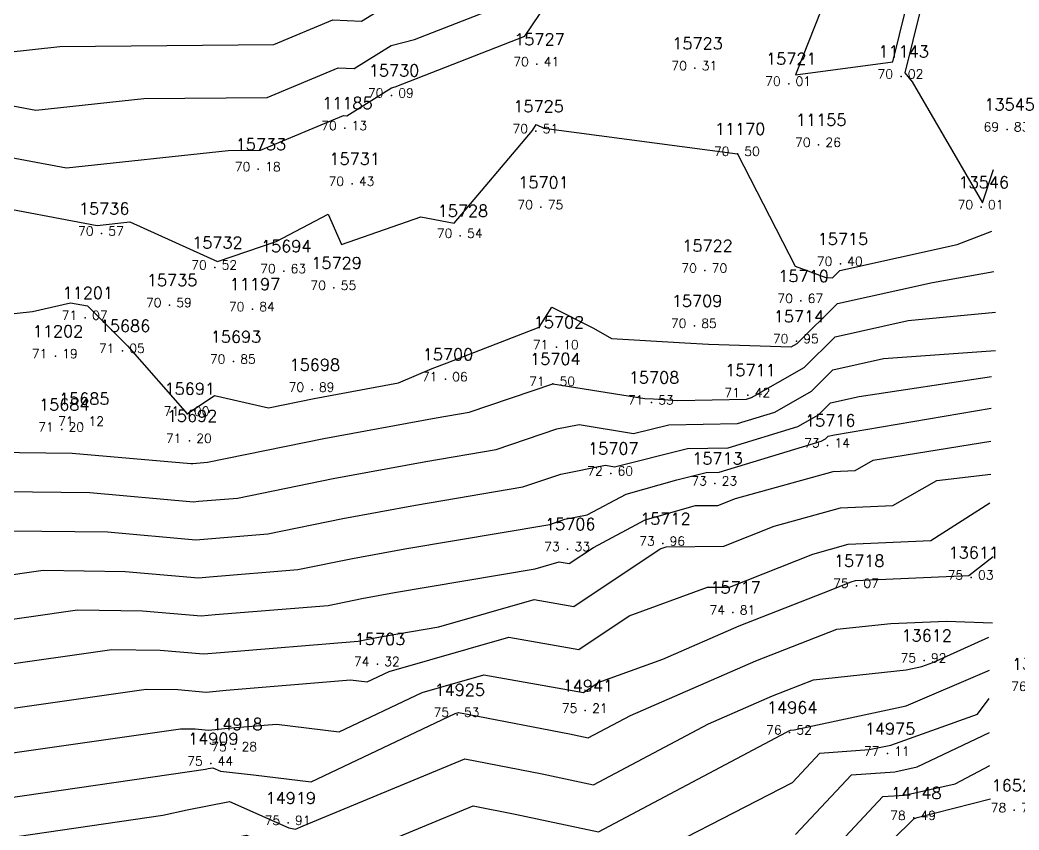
# Model space of a CAD drawing. Header units: millimetres. Extents: x 1412565 to 1412813, y 4931476 to 4931699.
# Drawn here: x 1412725.56 to 1412747.62, y 4931532.45 to 4931550.35 of the extents above; entities that cross this region are included whole.
import ezdxf
from ezdxf.enums import TextEntityAlignment as Align

# ---------------------------------------------------------------- set-up
doc = ezdxf.new("R2010")
doc.units = ezdxf.units.MM
for name, color, linetype in [('CIVIL', 50, 'Continuous'), ('CIVIL-DRAW', 80, 'Continuous'), ('CIVIL-NONAME', 130, 'Continuous'), ('CIVIL-TEXT', 240, 'Continuous'), ('CIVIL-Z', 50, 'Continuous'), ('Tcontours0', 7, 'Continuous'), ('Tcontours1', 7, 'Continuous'), ('Tcontours2', 7, 'Continuous')]:
    doc.layers.add(name, color=color, linetype=linetype)
doc.styles.add('CIVILCADMAIN', font='TXT.SHX')
doc.styles.get("Standard").update_dxf_attribs({"font": 'arial.ttf'})

# ---------------------------------------------------------------- blocks, each defined once
blk = doc.blocks.new('CIVIL-ZZ')
at = {"layer": 'CIVIL-DRAW'}
blk.add_point((0, 0), dxfattribs=at)
at = {"layer": 'CIVIL-NONAME'}
blk.add_attdef('NAME', text='', height=1.8, dxfattribs=at).set_placement((0, 2.1), align=Align.CENTER)
at = {"layer": 'CIVIL-TEXT', "flags": 8}
blk.add_attdef('TEXT', text='', height=2, dxfattribs=at).set_placement((0.2, -3.3), align=Align.CENTER)
at = {"layer": 'CIVIL-Z'}
blk.add_attdef('Z1', text='', height=1.6, dxfattribs=at).set_placement((-0.75, -0.225), align=Align.RIGHT)
blk.add_attdef('Z2', (0.75, -0.225), '', height=1.6, dxfattribs=at)

msp = doc.modelspace()

# ---------------------------------------------------------------- linework, layer by layer
at = {"layer": 'Tcontours0'}
for points, elevation in [([(1412708.981, 4931545.42), (1412709.939, 4931545.056), (1412711.109, 4931545.128), (1412713.191, 4931545.12), (1412715.142, 4931545.698), (1412717.601, 4931545.658), (1412720.52, 4931546.058), (1412721.84, 4931546.26), (1412724.172, 4931547.074), (1412724.649, 4931547.445), (1412726.587, 4931547.082), (1412730.151, 4931547.463), (1412730.872, 4931547.47), (1412732.699, 4931548.235), (1412732.773, 4931548.231), (1412733.759, 4931548.849), (1412733.838, 4931548.868), (1412736.708, 4931549.987), (1412737.678, 4931551.432)], 70), ([(1412743.393, 4931550.945), (1412742.677, 4931549.134), (1412744.826, 4931549.424), (1412745.276, 4931551.248)], 70), ([(1412745.619, 4931551.303), (1412745.095, 4931549.177), (1412745.256, 4931548.977), (1412746.812, 4931546.306), (1412747.051, 4931547.044)], 70), ([(1412714.4, 4931532.04), (1412720.345, 4931533.254), (1412720.8, 4931533.383), (1412720.962, 4931533.367), (1412721.835, 4931533.653), (1412729.103, 4931534.69), (1412729.429, 4931534.686), (1412729.721, 4931534.66), (1412730.231, 4931534.707), (1412731.219, 4931534.788), (1412732.607, 4931534.619), (1412734.439, 4931535.491), (1412735.798, 4931535.882), (1412737.996, 4931535.489), (1412738.327, 4931535.71), (1412739.751, 4931536.229), (1412741.439, 4931536.966), (1412743.295, 4931537.691), (1412743.911, 4931537.936), (1412744.007, 4931537.962), (1412746.51, 4931538.076), (1412747.043, 4931538.498)], 75)]:
    msp.add_lwpolyline(points, dxfattribs=dict(at, elevation=elevation))
at = {"layer": 'Tcontours1'}
for points, elevation in [([(1412709.042, 4931547.54), (1412709.498, 4931547.371), (1412711.325, 4931547.379), (1412712.92, 4931547.851), (1412717.498, 4931547.776), (1412719.535, 4931548.056), (1412722.739, 4931548.547), (1412723.263, 4931548.73), (1412724.577, 4931549.753), (1412725.231, 4931549.63), (1412726.435, 4931549.759), (1412731.164, 4931549.805), (1412732.462, 4931550.349), (1412733.1, 4931550.317), (1412733.745, 4931550.721)], 69), ([(1412724.607, 4931543.772), (1412725.834, 4931543.904), (1412726.677, 4931544.1), (1412727.05, 4931544.03), (1412727.271, 4931543.811), (1412727.933, 4931543.15), (1412729.25, 4931541.65), (1412729.854, 4931542.05), (1412731.048, 4931541.779), (1412732.056, 4931541.986), (1412733.912, 4931542.329), (1412734.661, 4931542.648), (1412734.988, 4931542.776), (1412737.021, 4931543.559), (1412737.303, 4931544.003), (1412738.22, 4931543.542), (1412738.62, 4931543.308), (1412740.24, 4931543.217), (1412740.761, 4931543.187), (1412742.586, 4931543.123), (1412742.716, 4931543.197), (1412743.609, 4931544.082), (1412745.708, 4931544.546), (1412747.061, 4931544.792)], 71), ([(1412724.558, 4931539.94), (1412727.101, 4931539.908), (1412729.389, 4931539.705), (1412729.496, 4931539.715), (1412730.364, 4931539.786), (1412732.476, 4931540.219), (1412734.517, 4931540.596), (1412736.068, 4931540.857), (1412737.41, 4931541.313), (1412737.902, 4931541.41), (1412739.105, 4931541.21), (1412739.887, 4931541.405), (1412741.396, 4931541.435), (1412742.223, 4931541.686), (1412743.031, 4931542.147), (1412743.506, 4931542.618), (1412744.625, 4931542.866), (1412747.094, 4931543.049)], 72), ([(1412722.888, 4931537.736), (1412726.073, 4931538.19), (1412727.877, 4931538.167), (1412729.5, 4931538.023), (1412729.741, 4931538.046), (1412731.694, 4931538.206), (1412732.896, 4931538.452), (1412734.057, 4931538.667), (1412737.257, 4931539.205), (1412737.59, 4931539.318), (1412738.079, 4931539.415), (1412738.938, 4931539.874), (1412740.06, 4931540.19), (1412740.711, 4931540.352), (1412740.993, 4931540.358), (1412743.247, 4931541.04), (1412743.346, 4931541.097), (1412743.404, 4931541.155), (1412743.542, 4931541.185), (1412746.997, 4931541.77)], 73), ([(1412722.362, 4931535.694), (1412727.588, 4931536.44), (1412728.653, 4931536.426), (1412729.61, 4931536.342), (1412729.986, 4931536.376), (1412733.024, 4931536.626), (1412733.316, 4931536.685), (1412733.597, 4931536.737), (1412734.808, 4931536.941), (1412736.907, 4931537.545), (1412737.789, 4931537.388), (1412739.695, 4931538.662), (1412739.823, 4931538.708), (1412741.095, 4931538.721), (1412742.21, 4931539.164), (1412743.675, 4931539.569), (1412744.832, 4931539.621), (1412745.799, 4931540.176), (1412746.995, 4931540.314)], 74), ([(1412709.026, 4931530.605), (1412709.331, 4931530.699), (1412710.497, 4931530.161), (1412713.35, 4931530.245), (1412714.531, 4931530.302), (1412719.149, 4931531.245), (1412721.26, 4931531.868), (1412722.008, 4931531.804), (1412728.711, 4931532.78), (1412729.248, 4931532.896), (1412730.186, 4931533.083), (1412731.494, 4931532.499), (1412731.644, 4931532.471), (1412731.808, 4931532.545), (1412735.382, 4931534.024), (1412737.09, 4931533.691), (1412738.217, 4931533.45), (1412740.76, 4931534.801), (1412742.17, 4931535.416), (1412743.081, 4931535.772), (1412745.124, 4931535.988), (1412745.466, 4931536.062), (1412745.713, 4931536.15), (1412746.952, 4931536.715)], 76), ([(1412738.723, 4931531.503), (1412742.613, 4931533.504), (1412743.218, 4931534.149), (1412744.307, 4931534.228), (1412744.785, 4931534.33), (1412746.696, 4931535.014), (1412746.958, 4931535.357)], 77), ([(1412742.744, 4931531.201), (1412744.608, 4931533.19), (1412745.084, 4931533.224), (1412746.202, 4931533.474), (1412746.972, 4931533.881)], 78)]:
    msp.add_lwpolyline(points, dxfattribs=dict(at, elevation=elevation))
at = {"layer": 'Tcontours2'}
for points, elevation in [([(1412709.017, 4931546.588), (1412709.887, 4931546.228), (1412710.653, 4931545.936), (1412710.864, 4931545.949), (1412711.239, 4931545.948), (1412714.031, 4931546.774), (1412717.549, 4931546.717), (1412720.028, 4931547.057), (1412722.289, 4931547.404), (1412723.718, 4931547.902), (1412724.613, 4931548.599), (1412725.909, 4931548.356), (1412728.293, 4931548.611), (1412731.018, 4931548.638), (1412732.581, 4931549.292), (1412732.937, 4931549.274), (1412733.752, 4931549.785), (1412734.27, 4931549.913), (1412736.389, 4931550.739)], 69.5), ([(1412724.685, 4931546.292), (1412727.265, 4931545.808), (1412727.981, 4931545.885), (1412729.916, 4931545.008), (1412731.218, 4931545.45), (1412732.361, 4931546.054), (1412732.657, 4931545.388), (1412734.411, 4931545.998), (1412735.145, 4931545.856), (1412736.874, 4931547.909), (1412736.952, 4931548.038), (1412737.126, 4931547.96), (1412741.4, 4931547.39), (1412742.673, 4931544.91), (1412743.348, 4931544.656), (1412743.494, 4931544.649), (1412743.66, 4931544.814), (1412746.249, 4931545.387), (1412747.017, 4931545.683)], 70.5), ([(1412723.801, 4931540.815), (1412726.713, 4931540.778), (1412729.333, 4931540.546), (1412729.374, 4931540.549), (1412729.699, 4931540.576), (1412732.266, 4931541.102), (1412734.748, 4931541.561), (1412735.473, 4931541.683), (1412737.32, 4931542.31), (1412739.353, 4931541.985), (1412739.542, 4931541.975), (1412740.081, 4931541.944), (1412741.598, 4931541.974), (1412741.712, 4931542.008), (1412742.873, 4931542.672), (1412743.558, 4931543.35), (1412745.166, 4931543.706), (1412747.094, 4931543.889)], 71.5), ([(1412725.316, 4931539.065), (1412727.489, 4931539.037), (1412729.444, 4931538.864), (1412729.619, 4931538.88), (1412731.029, 4931538.996), (1412732.686, 4931539.336), (1412734.287, 4931539.632), (1412736.663, 4931540.031), (1412737.5, 4931540.315), (1412738.484, 4931540.51), (1412738.684, 4931540.477), (1412740.299, 4931540.879), (1412741.194, 4931540.896), (1412742.735, 4931541.363), (1412743.188, 4931541.622), (1412743.455, 4931541.887), (1412744.083, 4931542.026), (1412747.006, 4931542.473)], 72.5), ([(1412722.625, 4931536.715), (1412726.831, 4931537.315), (1412728.265, 4931537.297), (1412729.555, 4931537.182), (1412729.864, 4931537.211), (1412732.359, 4931537.416), (1412733.106, 4931537.569), (1412733.827, 4931537.702), (1412736.929, 4931538.224), (1412737.461, 4931538.377), (1412737.685, 4931538.337), (1412738.217, 4931538.692), (1412739.361, 4931539.304), (1412740.475, 4931539.618), (1412740.968, 4931539.623), (1412741.359, 4931539.778), (1412743.509, 4931540.372), (1412743.994, 4931540.394), (1412744.398, 4931540.626), (1412746.995, 4931541.046)], 73.5), ([(1412708.942, 4931533.154), (1412709.949, 4931532.717), (1412711.019, 4931532.748), (1412714.334, 4931532.908), (1412719.279, 4931533.918), (1412720.139, 4931534.162), (1412720.445, 4931534.132), (1412722.098, 4931534.674), (1412728.346, 4931535.565), (1412729.041, 4931535.556), (1412729.666, 4931535.501), (1412730.109, 4931535.542), (1412732.859, 4931535.767), (1412733.227, 4931535.723), (1412733.712, 4931535.953), (1412736.352, 4931536.714), (1412737.893, 4931536.438), (1412739.011, 4931537.186), (1412740.735, 4931537.814), (1412741.222, 4931537.819), (1412743.06, 4931538.55), (1412743.841, 4931538.766), (1412745.671, 4931538.849), (1412746.971, 4931539.679)], 74.5), ([(1412714.465, 4931531.171), (1412721.412, 4931532.59), (1412721.461, 4931532.604), (1412721.478, 4931532.602), (1412721.572, 4931532.632), (1412725.655, 4931533.215), (1412729.657, 4931533.798), (1412729.714, 4931533.81), (1412729.815, 4931533.83), (1412729.988, 4931533.753), (1412730.712, 4931533.671), (1412731.988, 4931533.515), (1412735.166, 4931535.028), (1412735.243, 4931535.05), (1412735.475, 4931535.008), (1412737.691, 4931534.576), (1412738.105, 4931534.488), (1412739.038, 4931534.984), (1412741.804, 4931536.191), (1412743.591, 4931536.889), (1412744.784, 4931537.015), (1412746.011, 4931537.064), (1412747.031, 4931537.033)], 75.5), ([(1412709.049, 4931529.416), (1412709.867, 4931529.684), (1412710.68, 4931529.309), (1412714.127, 4931529.411), (1412714.597, 4931529.433), (1412716.433, 4931529.808), (1412720.943, 4931531.139), (1412722.539, 4931531.001), (1412727.766, 4931531.763), (1412728.781, 4931531.981), (1412730.558, 4931532.336), (1412731.57, 4931531.884), (1412732.554, 4931531.702), (1412733.63, 4931532.185), (1412735.564, 4931532.985), (1412736.489, 4931532.805), (1412738.328, 4931532.411), (1412742.481, 4931534.617), (1412742.535, 4931534.641), (1412742.57, 4931534.655), (1412742.649, 4931534.663), (1412745.125, 4931535.196), (1412746.96, 4931535.987)], 76.5), ([(1412742.678, 4931532.352), (1412743.913, 4931533.67), (1412744.874, 4931533.739), (1412745.364, 4931533.848), (1412746.965, 4931534.61)], 77.5), ([(1412743.413, 4931530.853), (1412745.291, 4931532.703), (1412745.367, 4931532.726), (1412746.982, 4931533.144)], 78.5)]:
    msp.add_lwpolyline(points, dxfattribs=dict(at, elevation=elevation))

# ---------------------------------------------------------------- block references
at = {"layer": 'CIVIL'}
ref = msp.add_blockref('CIVIL-ZZ', (1412736.97, 4931549.37, 70.41), dxfattribs=dict(at, xscale=0.2, yscale=0.2))
ref.add_attrib('Z2', '41', (1412737.12, 4931549.325), dxfattribs={"layer": 'CIVIL-Z', "height": 0.2, "style": 'CIVILCADMAIN'})
ref.add_attrib('Z1', '70', (1412736.45, 4931549.325), dxfattribs={"layer": 'CIVIL-Z', "height": 0.2, "style": 'CIVILCADMAIN'})
ref.add_attrib('NAME', '15727', (1412736.47, 4931549.79), dxfattribs={"layer": 'CIVIL-NONAME', "height": 0.26, "style": 'CIVILCADMAIN'})
ref = msp.add_blockref('CIVIL-ZZ', (1412740.46, 4931549.28, 70.31), dxfattribs=dict(at, xscale=0.2, yscale=0.2))
ref.add_attrib('Z2', '31', (1412740.61, 4931549.235), dxfattribs={"layer": 'CIVIL-Z', "height": 0.2, "style": 'CIVILCADMAIN'})
ref.add_attrib('Z1', '70', (1412739.94, 4931549.235), dxfattribs={"layer": 'CIVIL-Z', "height": 0.2, "style": 'CIVILCADMAIN'})
ref.add_attrib('NAME', '15723', (1412739.96, 4931549.7), dxfattribs={"layer": 'CIVIL-NONAME', "height": 0.26, "style": 'CIVILCADMAIN'})
ref = msp.add_blockref('CIVIL-ZZ', (1412742.53, 4931548.94, 70.01), dxfattribs=dict(at, xscale=0.2, yscale=0.2))
ref.add_attrib('Z2', '01', (1412742.68, 4931548.895), dxfattribs={"layer": 'CIVIL-Z', "height": 0.2, "style": 'CIVILCADMAIN'})
ref.add_attrib('Z1', '70', (1412742.01, 4931548.895), dxfattribs={"layer": 'CIVIL-Z', "height": 0.2, "style": 'CIVILCADMAIN'})
ref.add_attrib('NAME', '15721', (1412742.03, 4931549.36), dxfattribs={"layer": 'CIVIL-NONAME', "height": 0.26, "style": 'CIVILCADMAIN'})
ref = msp.add_blockref('CIVIL-ZZ', (1412745.01, 4931549.1, 70.02), dxfattribs=dict(at, xscale=0.2, yscale=0.2))
ref.add_attrib('Z2', '02', (1412745.16, 4931549.055), dxfattribs={"layer": 'CIVIL-Z', "height": 0.2, "style": 'CIVILCADMAIN'})
ref.add_attrib('Z1', '70', (1412744.49, 4931549.055), dxfattribs={"layer": 'CIVIL-Z', "height": 0.2, "style": 'CIVILCADMAIN'})
ref.add_attrib('NAME', '11143', (1412744.51, 4931549.52), dxfattribs={"layer": 'CIVIL-NONAME', "height": 0.26, "style": 'CIVILCADMAIN'})
ref = msp.add_blockref('CIVIL-ZZ', (1412733.76, 4931548.68, 70.09), dxfattribs=dict(at, xscale=0.2, yscale=0.2))
ref.add_attrib('Z2', '09', (1412733.91, 4931548.635), dxfattribs={"layer": 'CIVIL-Z', "height": 0.2, "style": 'CIVILCADMAIN'})
ref.add_attrib('Z1', '70', (1412733.24, 4931548.635), dxfattribs={"layer": 'CIVIL-Z', "height": 0.2, "style": 'CIVILCADMAIN'})
ref.add_attrib('NAME', '15730', (1412733.26, 4931549.1), dxfattribs={"layer": 'CIVIL-NONAME', "height": 0.26, "style": 'CIVILCADMAIN'})
ref = msp.add_blockref('CIVIL-ZZ', (1412732.73, 4931547.96, 70.13), dxfattribs=dict(at, xscale=0.2, yscale=0.2))
ref.add_attrib('Z2', '13', (1412732.88, 4931547.915), dxfattribs={"layer": 'CIVIL-Z', "height": 0.2, "style": 'CIVILCADMAIN'})
ref.add_attrib('Z1', '70', (1412732.21, 4931547.915), dxfattribs={"layer": 'CIVIL-Z', "height": 0.2, "style": 'CIVILCADMAIN'})
ref.add_attrib('NAME', '11185', (1412732.23, 4931548.38), dxfattribs={"layer": 'CIVIL-NONAME', "height": 0.26, "style": 'CIVILCADMAIN'})
ref = msp.add_blockref('CIVIL-ZZ', (1412736.95, 4931547.89, 70.51), dxfattribs=dict(at, xscale=0.2, yscale=0.2))
ref.add_attrib('Z2', '51', (1412737.1, 4931547.845), dxfattribs={"layer": 'CIVIL-Z', "height": 0.2, "style": 'CIVILCADMAIN'})
ref.add_attrib('Z1', '70', (1412736.43, 4931547.845), dxfattribs={"layer": 'CIVIL-Z', "height": 0.2, "style": 'CIVILCADMAIN'})
ref.add_attrib('NAME', '15725', (1412736.45, 4931548.31), dxfattribs={"layer": 'CIVIL-NONAME', "height": 0.26, "style": 'CIVILCADMAIN'})
ref = msp.add_blockref('CIVIL-ZZ', (1412747.35, 4931547.93, 69.83), dxfattribs=dict(at, xscale=0.2, yscale=0.2))
ref.add_attrib('Z2', '83', (1412747.5, 4931547.885), dxfattribs={"layer": 'CIVIL-Z', "height": 0.2, "style": 'CIVILCADMAIN'})
ref.add_attrib('Z1', '69', (1412746.83, 4931547.885), dxfattribs={"layer": 'CIVIL-Z', "height": 0.2, "style": 'CIVILCADMAIN'})
ref.add_attrib('NAME', '13545', (1412746.85, 4931548.35), dxfattribs={"layer": 'CIVIL-NONAME', "height": 0.26, "style": 'CIVILCADMAIN'})
ref = msp.add_blockref('CIVIL-ZZ', (1412743.19, 4931547.59, 70.26), dxfattribs=dict(at, xscale=0.2, yscale=0.2))
ref.add_attrib('Z2', '26', (1412743.34, 4931547.545), dxfattribs={"layer": 'CIVIL-Z', "height": 0.2, "style": 'CIVILCADMAIN'})
ref.add_attrib('Z1', '70', (1412742.67, 4931547.545), dxfattribs={"layer": 'CIVIL-Z', "height": 0.2, "style": 'CIVILCADMAIN'})
ref.add_attrib('NAME', '11155', (1412742.69, 4931548.01), dxfattribs={"layer": 'CIVIL-NONAME', "height": 0.26, "style": 'CIVILCADMAIN'})
ref = msp.add_blockref('CIVIL-ZZ', (1412741.4, 4931547.39, 70.5), dxfattribs=dict(at, xscale=0.2, yscale=0.2))
ref.add_attrib('Z2', '50', (1412741.55, 4931547.345), dxfattribs={"layer": 'CIVIL-Z', "height": 0.2, "style": 'CIVILCADMAIN'})
ref.add_attrib('Z1', '70', (1412740.88, 4931547.345), dxfattribs={"layer": 'CIVIL-Z', "height": 0.2, "style": 'CIVILCADMAIN'})
ref.add_attrib('NAME', '11170', (1412740.9, 4931547.81), dxfattribs={"layer": 'CIVIL-NONAME', "height": 0.26, "style": 'CIVILCADMAIN'})
ref = msp.add_blockref('CIVIL-ZZ', (1412730.82, 4931547.05, 70.18), dxfattribs=dict(at, xscale=0.2, yscale=0.2))
ref.add_attrib('Z2', '18', (1412730.97, 4931547.005), dxfattribs={"layer": 'CIVIL-Z', "height": 0.2, "style": 'CIVILCADMAIN'})
ref.add_attrib('Z1', '70', (1412730.3, 4931547.005), dxfattribs={"layer": 'CIVIL-Z', "height": 0.2, "style": 'CIVILCADMAIN'})
ref.add_attrib('NAME', '15733', (1412730.32, 4931547.47), dxfattribs={"layer": 'CIVIL-NONAME', "height": 0.26, "style": 'CIVILCADMAIN'})
ref = msp.add_blockref('CIVIL-ZZ', (1412732.89, 4931546.73, 70.43), dxfattribs=dict(at, xscale=0.2, yscale=0.2))
ref.add_attrib('Z2', '43', (1412733.04, 4931546.685), dxfattribs={"layer": 'CIVIL-Z', "height": 0.2, "style": 'CIVILCADMAIN'})
ref.add_attrib('Z1', '70', (1412732.37, 4931546.685), dxfattribs={"layer": 'CIVIL-Z', "height": 0.2, "style": 'CIVILCADMAIN'})
ref.add_attrib('NAME', '15731', (1412732.39, 4931547.15), dxfattribs={"layer": 'CIVIL-NONAME', "height": 0.26, "style": 'CIVILCADMAIN'})
ref = msp.add_blockref('CIVIL-ZZ', (1412737.06, 4931546.21, 70.75), dxfattribs=dict(at, xscale=0.2, yscale=0.2))
ref.add_attrib('Z2', '75', (1412737.21, 4931546.165), dxfattribs={"layer": 'CIVIL-Z', "height": 0.2, "style": 'CIVILCADMAIN'})
ref.add_attrib('Z1', '70', (1412736.54, 4931546.165), dxfattribs={"layer": 'CIVIL-Z', "height": 0.2, "style": 'CIVILCADMAIN'})
ref.add_attrib('NAME', '15701', (1412736.56, 4931546.63), dxfattribs={"layer": 'CIVIL-NONAME', "height": 0.26, "style": 'CIVILCADMAIN'})
ref = msp.add_blockref('CIVIL-ZZ', (1412746.78, 4931546.21, 70.01), dxfattribs=dict(at, xscale=0.2, yscale=0.2))
ref.add_attrib('Z2', '01', (1412746.93, 4931546.165), dxfattribs={"layer": 'CIVIL-Z', "height": 0.2, "style": 'CIVILCADMAIN'})
ref.add_attrib('Z1', '70', (1412746.26, 4931546.165), dxfattribs={"layer": 'CIVIL-Z', "height": 0.2, "style": 'CIVILCADMAIN'})
ref.add_attrib('NAME', '13546', (1412746.28, 4931546.63), dxfattribs={"layer": 'CIVIL-NONAME', "height": 0.26, "style": 'CIVILCADMAIN'})
ref = msp.add_blockref('CIVIL-ZZ', (1412727.36, 4931545.63, 70.57), dxfattribs=dict(at, xscale=0.2, yscale=0.2))
ref.add_attrib('Z2', '57', (1412727.51, 4931545.585), dxfattribs={"layer": 'CIVIL-Z', "height": 0.2, "style": 'CIVILCADMAIN'})
ref.add_attrib('Z1', '70', (1412726.84, 4931545.585), dxfattribs={"layer": 'CIVIL-Z', "height": 0.2, "style": 'CIVILCADMAIN'})
ref.add_attrib('NAME', '15736', (1412726.86, 4931546.05), dxfattribs={"layer": 'CIVIL-NONAME', "height": 0.26, "style": 'CIVILCADMAIN'})
ref = msp.add_blockref('CIVIL-ZZ', (1412735.28, 4931545.58, 70.54), dxfattribs=dict(at, xscale=0.2, yscale=0.2))
ref.add_attrib('Z2', '54', (1412735.43, 4931545.535), dxfattribs={"layer": 'CIVIL-Z', "height": 0.2, "style": 'CIVILCADMAIN'})
ref.add_attrib('Z1', '70', (1412734.76, 4931545.535), dxfattribs={"layer": 'CIVIL-Z', "height": 0.2, "style": 'CIVILCADMAIN'})
ref.add_attrib('NAME', '15728', (1412734.78, 4931546), dxfattribs={"layer": 'CIVIL-NONAME', "height": 0.26, "style": 'CIVILCADMAIN'})
ref = msp.add_blockref('CIVIL-ZZ', (1412743.67, 4931544.96, 70.4), dxfattribs=dict(at, xscale=0.2, yscale=0.2))
ref.add_attrib('Z2', '40', (1412743.82, 4931544.915), dxfattribs={"layer": 'CIVIL-Z', "height": 0.2, "style": 'CIVILCADMAIN'})
ref.add_attrib('Z1', '70', (1412743.15, 4931544.915), dxfattribs={"layer": 'CIVIL-Z', "height": 0.2, "style": 'CIVILCADMAIN'})
ref.add_attrib('NAME', '15715', (1412743.17, 4931545.38), dxfattribs={"layer": 'CIVIL-NONAME', "height": 0.26, "style": 'CIVILCADMAIN'})
ref = msp.add_blockref('CIVIL-ZZ', (1412729.86, 4931544.88, 70.52), dxfattribs=dict(at, xscale=0.2, yscale=0.2))
ref.add_attrib('Z2', '52', (1412730.01, 4931544.835), dxfattribs={"layer": 'CIVIL-Z', "height": 0.2, "style": 'CIVILCADMAIN'})
ref.add_attrib('Z1', '70', (1412729.34, 4931544.835), dxfattribs={"layer": 'CIVIL-Z', "height": 0.2, "style": 'CIVILCADMAIN'})
ref.add_attrib('NAME', '15732', (1412729.36, 4931545.3), dxfattribs={"layer": 'CIVIL-NONAME', "height": 0.26, "style": 'CIVILCADMAIN'})
ref = msp.add_blockref('CIVIL-ZZ', (1412731.38, 4931544.8, 70.63), dxfattribs=dict(at, xscale=0.2, yscale=0.2))
ref.add_attrib('Z2', '63', (1412731.53, 4931544.755), dxfattribs={"layer": 'CIVIL-Z', "height": 0.2, "style": 'CIVILCADMAIN'})
ref.add_attrib('Z1', '70', (1412730.86, 4931544.755), dxfattribs={"layer": 'CIVIL-Z', "height": 0.2, "style": 'CIVILCADMAIN'})
ref.add_attrib('NAME', '15694', (1412730.88, 4931545.22), dxfattribs={"layer": 'CIVIL-NONAME', "height": 0.26, "style": 'CIVILCADMAIN'})
ref = msp.add_blockref('CIVIL-ZZ', (1412740.68, 4931544.81, 70.7), dxfattribs=dict(at, xscale=0.2, yscale=0.2))
ref.add_attrib('Z2', '70', (1412740.83, 4931544.765), dxfattribs={"layer": 'CIVIL-Z', "height": 0.2, "style": 'CIVILCADMAIN'})
ref.add_attrib('Z1', '70', (1412740.16, 4931544.765), dxfattribs={"layer": 'CIVIL-Z', "height": 0.2, "style": 'CIVILCADMAIN'})
ref.add_attrib('NAME', '15722', (1412740.18, 4931545.23), dxfattribs={"layer": 'CIVIL-NONAME', "height": 0.26, "style": 'CIVILCADMAIN'})
ref = msp.add_blockref('CIVIL-ZZ', (1412732.49, 4931544.43, 70.55), dxfattribs=dict(at, xscale=0.2, yscale=0.2))
ref.add_attrib('Z2', '55', (1412732.64, 4931544.385), dxfattribs={"layer": 'CIVIL-Z', "height": 0.2, "style": 'CIVILCADMAIN'})
ref.add_attrib('Z1', '70', (1412731.97, 4931544.385), dxfattribs={"layer": 'CIVIL-Z', "height": 0.2, "style": 'CIVILCADMAIN'})
ref.add_attrib('NAME', '15729', (1412731.99, 4931544.85), dxfattribs={"layer": 'CIVIL-NONAME', "height": 0.26, "style": 'CIVILCADMAIN'})
ref = msp.add_blockref('CIVIL-ZZ', (1412728.86, 4931544.05, 70.59), dxfattribs=dict(at, xscale=0.2, yscale=0.2))
ref.add_attrib('Z2', '59', (1412729.01, 4931544.005), dxfattribs={"layer": 'CIVIL-Z', "height": 0.2, "style": 'CIVILCADMAIN'})
ref.add_attrib('Z1', '70', (1412728.34, 4931544.005), dxfattribs={"layer": 'CIVIL-Z', "height": 0.2, "style": 'CIVILCADMAIN'})
ref.add_attrib('NAME', '15735', (1412728.36, 4931544.47), dxfattribs={"layer": 'CIVIL-NONAME', "height": 0.26, "style": 'CIVILCADMAIN'})
ref = msp.add_blockref('CIVIL-ZZ', (1412742.8, 4931544.14, 70.67), dxfattribs=dict(at, xscale=0.2, yscale=0.2))
ref.add_attrib('Z2', '67', (1412742.95, 4931544.095), dxfattribs={"layer": 'CIVIL-Z', "height": 0.2, "style": 'CIVILCADMAIN'})
ref.add_attrib('Z1', '70', (1412742.28, 4931544.095), dxfattribs={"layer": 'CIVIL-Z', "height": 0.2, "style": 'CIVILCADMAIN'})
ref.add_attrib('NAME', '15710', (1412742.3, 4931544.56), dxfattribs={"layer": 'CIVIL-NONAME', "height": 0.26, "style": 'CIVILCADMAIN'})
ref = msp.add_blockref('CIVIL-ZZ', (1412730.69, 4931543.96, 70.84), dxfattribs=dict(at, xscale=0.2, yscale=0.2))
ref.add_attrib('Z2', '84', (1412730.84, 4931543.915), dxfattribs={"layer": 'CIVIL-Z', "height": 0.2, "style": 'CIVILCADMAIN'})
ref.add_attrib('Z1', '70', (1412730.17, 4931543.915), dxfattribs={"layer": 'CIVIL-Z', "height": 0.2, "style": 'CIVILCADMAIN'})
ref.add_attrib('NAME', '11197', (1412730.19, 4931544.38), dxfattribs={"layer": 'CIVIL-NONAME', "height": 0.26, "style": 'CIVILCADMAIN'})
ref = msp.add_blockref('CIVIL-ZZ', (1412727, 4931543.77, 71.07), dxfattribs=dict(at, xscale=0.2, yscale=0.2))
ref.add_attrib('Z2', '07', (1412727.15, 4931543.725), dxfattribs={"layer": 'CIVIL-Z', "height": 0.2, "style": 'CIVILCADMAIN'})
ref.add_attrib('Z1', '71', (1412726.48, 4931543.725), dxfattribs={"layer": 'CIVIL-Z', "height": 0.2, "style": 'CIVILCADMAIN'})
ref.add_attrib('NAME', '11201', (1412726.5, 4931544.19), dxfattribs={"layer": 'CIVIL-NONAME', "height": 0.26, "style": 'CIVILCADMAIN'})
ref = msp.add_blockref('CIVIL-ZZ', (1412740.45, 4931543.59, 70.85), dxfattribs=dict(at, xscale=0.2, yscale=0.2))
ref.add_attrib('Z2', '85', (1412740.6, 4931543.545), dxfattribs={"layer": 'CIVIL-Z', "height": 0.2, "style": 'CIVILCADMAIN'})
ref.add_attrib('Z1', '70', (1412739.93, 4931543.545), dxfattribs={"layer": 'CIVIL-Z', "height": 0.2, "style": 'CIVILCADMAIN'})
ref.add_attrib('NAME', '15709', (1412739.95, 4931544.01), dxfattribs={"layer": 'CIVIL-NONAME', "height": 0.26, "style": 'CIVILCADMAIN'})
ref = msp.add_blockref('CIVIL-ZZ', (1412742.7, 4931543.25, 70.95), dxfattribs=dict(at, xscale=0.2, yscale=0.2))
ref.add_attrib('Z2', '95', (1412742.85, 4931543.205), dxfattribs={"layer": 'CIVIL-Z', "height": 0.2, "style": 'CIVILCADMAIN'})
ref.add_attrib('Z1', '70', (1412742.18, 4931543.205), dxfattribs={"layer": 'CIVIL-Z', "height": 0.2, "style": 'CIVILCADMAIN'})
ref.add_attrib('NAME', '15714', (1412742.2, 4931543.67), dxfattribs={"layer": 'CIVIL-NONAME', "height": 0.26, "style": 'CIVILCADMAIN'})
ref = msp.add_blockref('CIVIL-ZZ', (1412727.82, 4931543.04, 71.05), dxfattribs=dict(at, xscale=0.2, yscale=0.2))
ref.add_attrib('Z2', '05', (1412727.97, 4931542.995), dxfattribs={"layer": 'CIVIL-Z', "height": 0.2, "style": 'CIVILCADMAIN'})
ref.add_attrib('Z1', '71', (1412727.3, 4931542.995), dxfattribs={"layer": 'CIVIL-Z', "height": 0.2, "style": 'CIVILCADMAIN'})
ref.add_attrib('NAME', '15686', (1412727.32, 4931543.46), dxfattribs={"layer": 'CIVIL-NONAME', "height": 0.26, "style": 'CIVILCADMAIN'})
ref = msp.add_blockref('CIVIL-ZZ', (1412737.4, 4931543.12, 71.1), dxfattribs=dict(at, xscale=0.2, yscale=0.2))
ref.add_attrib('Z2', '10', (1412737.55, 4931543.075), dxfattribs={"layer": 'CIVIL-Z', "height": 0.2, "style": 'CIVILCADMAIN'})
ref.add_attrib('Z1', '71', (1412736.88, 4931543.075), dxfattribs={"layer": 'CIVIL-Z', "height": 0.2, "style": 'CIVILCADMAIN'})
ref.add_attrib('NAME', '15702', (1412736.9, 4931543.54), dxfattribs={"layer": 'CIVIL-NONAME', "height": 0.26, "style": 'CIVILCADMAIN'})
ref = msp.add_blockref('CIVIL-ZZ', (1412726.34, 4931542.92, 71.19), dxfattribs=dict(at, xscale=0.2, yscale=0.2))
ref.add_attrib('Z2', '19', (1412726.49, 4931542.875), dxfattribs={"layer": 'CIVIL-Z', "height": 0.2, "style": 'CIVILCADMAIN'})
ref.add_attrib('Z1', '71', (1412725.82, 4931542.875), dxfattribs={"layer": 'CIVIL-Z', "height": 0.2, "style": 'CIVILCADMAIN'})
ref.add_attrib('NAME', '11202', (1412725.84, 4931543.34), dxfattribs={"layer": 'CIVIL-NONAME', "height": 0.26, "style": 'CIVILCADMAIN'})
ref = msp.add_blockref('CIVIL-ZZ', (1412730.27, 4931542.8, 70.85), dxfattribs=dict(at, xscale=0.2, yscale=0.2))
ref.add_attrib('Z2', '85', (1412730.42, 4931542.755), dxfattribs={"layer": 'CIVIL-Z', "height": 0.2, "style": 'CIVILCADMAIN'})
ref.add_attrib('Z1', '70', (1412729.75, 4931542.755), dxfattribs={"layer": 'CIVIL-Z', "height": 0.2, "style": 'CIVILCADMAIN'})
ref.add_attrib('NAME', '15693', (1412729.77, 4931543.22), dxfattribs={"layer": 'CIVIL-NONAME', "height": 0.26, "style": 'CIVILCADMAIN'})
ref = msp.add_blockref('CIVIL-ZZ', (1412734.95, 4931542.41, 71.06), dxfattribs=dict(at, xscale=0.2, yscale=0.2))
ref.add_attrib('Z2', '06', (1412735.1, 4931542.365), dxfattribs={"layer": 'CIVIL-Z', "height": 0.2, "style": 'CIVILCADMAIN'})
ref.add_attrib('Z1', '71', (1412734.43, 4931542.365), dxfattribs={"layer": 'CIVIL-Z', "height": 0.2, "style": 'CIVILCADMAIN'})
ref.add_attrib('NAME', '15700', (1412734.45, 4931542.83), dxfattribs={"layer": 'CIVIL-NONAME', "height": 0.26, "style": 'CIVILCADMAIN'})
ref = msp.add_blockref('CIVIL-ZZ', (1412737.32, 4931542.31, 71.5), dxfattribs=dict(at, xscale=0.2, yscale=0.2))
ref.add_attrib('Z2', '50', (1412737.47, 4931542.265), dxfattribs={"layer": 'CIVIL-Z', "height": 0.2, "style": 'CIVILCADMAIN'})
ref.add_attrib('Z1', '71', (1412736.8, 4931542.265), dxfattribs={"layer": 'CIVIL-Z', "height": 0.2, "style": 'CIVILCADMAIN'})
ref.add_attrib('NAME', '15704', (1412736.82, 4931542.73), dxfattribs={"layer": 'CIVIL-NONAME', "height": 0.26, "style": 'CIVILCADMAIN'})
ref = msp.add_blockref('CIVIL-ZZ', (1412732.01, 4931542.18, 70.89), dxfattribs=dict(at, xscale=0.2, yscale=0.2))
ref.add_attrib('Z2', '89', (1412732.16, 4931542.135), dxfattribs={"layer": 'CIVIL-Z', "height": 0.2, "style": 'CIVILCADMAIN'})
ref.add_attrib('Z1', '70', (1412731.49, 4931542.135), dxfattribs={"layer": 'CIVIL-Z', "height": 0.2, "style": 'CIVILCADMAIN'})
ref.add_attrib('NAME', '15698', (1412731.51, 4931542.6), dxfattribs={"layer": 'CIVIL-NONAME', "height": 0.26, "style": 'CIVILCADMAIN'})
ref = msp.add_blockref('CIVIL-ZZ', (1412739.5, 4931541.9, 71.53), dxfattribs=dict(at, xscale=0.2, yscale=0.2))
ref.add_attrib('Z2', '53', (1412739.65, 4931541.855), dxfattribs={"layer": 'CIVIL-Z', "height": 0.2, "style": 'CIVILCADMAIN'})
ref.add_attrib('Z1', '71', (1412738.98, 4931541.855), dxfattribs={"layer": 'CIVIL-Z', "height": 0.2, "style": 'CIVILCADMAIN'})
ref.add_attrib('NAME', '15708', (1412739, 4931542.32), dxfattribs={"layer": 'CIVIL-NONAME', "height": 0.26, "style": 'CIVILCADMAIN'})
ref = msp.add_blockref('CIVIL-ZZ', (1412741.63, 4931542.06, 71.42), dxfattribs=dict(at, xscale=0.2, yscale=0.2))
ref.add_attrib('Z2', '42', (1412741.78, 4931542.015), dxfattribs={"layer": 'CIVIL-Z', "height": 0.2, "style": 'CIVILCADMAIN'})
ref.add_attrib('Z1', '71', (1412741.11, 4931542.015), dxfattribs={"layer": 'CIVIL-Z', "height": 0.2, "style": 'CIVILCADMAIN'})
ref.add_attrib('NAME', '15711', (1412741.13, 4931542.48), dxfattribs={"layer": 'CIVIL-NONAME', "height": 0.26, "style": 'CIVILCADMAIN'})
ref = msp.add_blockref('CIVIL-ZZ', (1412729.25, 4931541.65, 71), dxfattribs=dict(at, xscale=0.2, yscale=0.2))
ref.add_attrib('Z2', '00', (1412729.4, 4931541.605), dxfattribs={"layer": 'CIVIL-Z', "height": 0.2, "style": 'CIVILCADMAIN'})
ref.add_attrib('Z1', '71', (1412728.73, 4931541.605), dxfattribs={"layer": 'CIVIL-Z', "height": 0.2, "style": 'CIVILCADMAIN'})
ref.add_attrib('NAME', '15691', (1412728.75, 4931542.07), dxfattribs={"layer": 'CIVIL-NONAME', "height": 0.26, "style": 'CIVILCADMAIN'})
ref = msp.add_blockref('CIVIL-ZZ', (1412726.92, 4931541.43, 71.12), dxfattribs=dict(at, xscale=0.2, yscale=0.2))
ref.add_attrib('Z2', '12', (1412727.07, 4931541.385), dxfattribs={"layer": 'CIVIL-Z', "height": 0.2, "style": 'CIVILCADMAIN'})
ref.add_attrib('Z1', '71', (1412726.4, 4931541.385), dxfattribs={"layer": 'CIVIL-Z', "height": 0.2, "style": 'CIVILCADMAIN'})
ref.add_attrib('NAME', '15685', (1412726.42, 4931541.85), dxfattribs={"layer": 'CIVIL-NONAME', "height": 0.26, "style": 'CIVILCADMAIN'})
ref = msp.add_blockref('CIVIL-ZZ', (1412726.48, 4931541.3, 71.2), dxfattribs=dict(at, xscale=0.2, yscale=0.2))
ref.add_attrib('Z2', '20', (1412726.63, 4931541.255), dxfattribs={"layer": 'CIVIL-Z', "height": 0.2, "style": 'CIVILCADMAIN'})
ref.add_attrib('Z1', '71', (1412725.96, 4931541.255), dxfattribs={"layer": 'CIVIL-Z', "height": 0.2, "style": 'CIVILCADMAIN'})
ref.add_attrib('NAME', '15684', (1412725.98, 4931541.72), dxfattribs={"layer": 'CIVIL-NONAME', "height": 0.26, "style": 'CIVILCADMAIN'})
ref = msp.add_blockref('CIVIL-ZZ', (1412729.3, 4931541.05, 71.2), dxfattribs=dict(at, xscale=0.2, yscale=0.2))
ref.add_attrib('Z2', '20', (1412729.45, 4931541.005), dxfattribs={"layer": 'CIVIL-Z', "height": 0.2, "style": 'CIVILCADMAIN'})
ref.add_attrib('Z1', '71', (1412728.78, 4931541.005), dxfattribs={"layer": 'CIVIL-Z', "height": 0.2, "style": 'CIVILCADMAIN'})
ref.add_attrib('NAME', '15692', (1412728.8, 4931541.47), dxfattribs={"layer": 'CIVIL-NONAME', "height": 0.26, "style": 'CIVILCADMAIN'})
ref = msp.add_blockref('CIVIL-ZZ', (1412743.39, 4931540.95, 73.14), dxfattribs=dict(at, xscale=0.2, yscale=0.2))
ref.add_attrib('Z2', '14', (1412743.54, 4931540.905), dxfattribs={"layer": 'CIVIL-Z', "height": 0.2, "style": 'CIVILCADMAIN'})
ref.add_attrib('Z1', '73', (1412742.87, 4931540.905), dxfattribs={"layer": 'CIVIL-Z', "height": 0.2, "style": 'CIVILCADMAIN'})
ref.add_attrib('NAME', '15716', (1412742.89, 4931541.37), dxfattribs={"layer": 'CIVIL-NONAME', "height": 0.26, "style": 'CIVILCADMAIN'})
ref = msp.add_blockref('CIVIL-ZZ', (1412738.6, 4931540.33, 72.6), dxfattribs=dict(at, xscale=0.2, yscale=0.2))
ref.add_attrib('Z2', '60', (1412738.75, 4931540.285), dxfattribs={"layer": 'CIVIL-Z', "height": 0.2, "style": 'CIVILCADMAIN'})
ref.add_attrib('Z1', '72', (1412738.08, 4931540.285), dxfattribs={"layer": 'CIVIL-Z', "height": 0.2, "style": 'CIVILCADMAIN'})
ref.add_attrib('NAME', '15707', (1412738.1, 4931540.75), dxfattribs={"layer": 'CIVIL-NONAME', "height": 0.26, "style": 'CIVILCADMAIN'})
ref = msp.add_blockref('CIVIL-ZZ', (1412740.9, 4931540.11, 73.23), dxfattribs=dict(at, xscale=0.2, yscale=0.2))
ref.add_attrib('Z2', '23', (1412741.05, 4931540.065), dxfattribs={"layer": 'CIVIL-Z', "height": 0.2, "style": 'CIVILCADMAIN'})
ref.add_attrib('Z1', '73', (1412740.38, 4931540.065), dxfattribs={"layer": 'CIVIL-Z', "height": 0.2, "style": 'CIVILCADMAIN'})
ref.add_attrib('NAME', '15713', (1412740.4, 4931540.53), dxfattribs={"layer": 'CIVIL-NONAME', "height": 0.26, "style": 'CIVILCADMAIN'})
ref = msp.add_blockref('CIVIL-ZZ', (1412739.75, 4931538.78, 73.96), dxfattribs=dict(at, xscale=0.2, yscale=0.2))
ref.add_attrib('Z2', '96', (1412739.9, 4931538.735), dxfattribs={"layer": 'CIVIL-Z', "height": 0.2, "style": 'CIVILCADMAIN'})
ref.add_attrib('Z1', '73', (1412739.23, 4931538.735), dxfattribs={"layer": 'CIVIL-Z', "height": 0.2, "style": 'CIVILCADMAIN'})
ref.add_attrib('NAME', '15712', (1412739.25, 4931539.2), dxfattribs={"layer": 'CIVIL-NONAME', "height": 0.26, "style": 'CIVILCADMAIN'})
ref = msp.add_blockref('CIVIL-ZZ', (1412737.65, 4931538.66, 73.33), dxfattribs=dict(at, xscale=0.2, yscale=0.2))
ref.add_attrib('Z2', '33', (1412737.8, 4931538.615), dxfattribs={"layer": 'CIVIL-Z', "height": 0.2, "style": 'CIVILCADMAIN'})
ref.add_attrib('Z1', '73', (1412737.13, 4931538.615), dxfattribs={"layer": 'CIVIL-Z', "height": 0.2, "style": 'CIVILCADMAIN'})
ref.add_attrib('NAME', '15706', (1412737.15, 4931539.08), dxfattribs={"layer": 'CIVIL-NONAME', "height": 0.26, "style": 'CIVILCADMAIN'})
ref = msp.add_blockref('CIVIL-ZZ', (1412746.56, 4931538.03, 75.03), dxfattribs=dict(at, xscale=0.2, yscale=0.2))
ref.add_attrib('Z2', '03', (1412746.71, 4931537.985), dxfattribs={"layer": 'CIVIL-Z', "height": 0.2, "style": 'CIVILCADMAIN'})
ref.add_attrib('Z1', '75', (1412746.04, 4931537.985), dxfattribs={"layer": 'CIVIL-Z', "height": 0.2, "style": 'CIVILCADMAIN'})
ref.add_attrib('NAME', '13611', (1412746.06, 4931538.45), dxfattribs={"layer": 'CIVIL-NONAME', "height": 0.26, "style": 'CIVILCADMAIN'})
ref = msp.add_blockref('CIVIL-ZZ', (1412744.03, 4931537.85, 75.07), dxfattribs=dict(at, xscale=0.2, yscale=0.2))
ref.add_attrib('Z2', '07', (1412744.18, 4931537.805), dxfattribs={"layer": 'CIVIL-Z', "height": 0.2, "style": 'CIVILCADMAIN'})
ref.add_attrib('Z1', '75', (1412743.51, 4931537.805), dxfattribs={"layer": 'CIVIL-Z', "height": 0.2, "style": 'CIVILCADMAIN'})
ref.add_attrib('NAME', '15718', (1412743.53, 4931538.27), dxfattribs={"layer": 'CIVIL-NONAME', "height": 0.26, "style": 'CIVILCADMAIN'})
ref = msp.add_blockref('CIVIL-ZZ', (1412741.3, 4931537.26, 74.81), dxfattribs=dict(at, xscale=0.2, yscale=0.2))
ref.add_attrib('Z2', '81', (1412741.45, 4931537.215), dxfattribs={"layer": 'CIVIL-Z', "height": 0.2, "style": 'CIVILCADMAIN'})
ref.add_attrib('Z1', '74', (1412740.78, 4931537.215), dxfattribs={"layer": 'CIVIL-Z', "height": 0.2, "style": 'CIVILCADMAIN'})
ref.add_attrib('NAME', '15717', (1412740.8, 4931537.68), dxfattribs={"layer": 'CIVIL-NONAME', "height": 0.26, "style": 'CIVILCADMAIN'})
ref = msp.add_blockref('CIVIL-ZZ', (1412733.45, 4931536.12, 74.32), dxfattribs=dict(at, xscale=0.2, yscale=0.2))
ref.add_attrib('Z2', '32', (1412733.6, 4931536.075), dxfattribs={"layer": 'CIVIL-Z', "height": 0.2, "style": 'CIVILCADMAIN'})
ref.add_attrib('Z1', '74', (1412732.93, 4931536.075), dxfattribs={"layer": 'CIVIL-Z', "height": 0.2, "style": 'CIVILCADMAIN'})
ref.add_attrib('NAME', '15703', (1412732.95, 4931536.54), dxfattribs={"layer": 'CIVIL-NONAME', "height": 0.26, "style": 'CIVILCADMAIN'})
ref = msp.add_blockref('CIVIL-ZZ', (1412745.52, 4931536.2, 75.92), dxfattribs=dict(at, xscale=0.2, yscale=0.2))
ref.add_attrib('Z2', '92', (1412745.67, 4931536.155), dxfattribs={"layer": 'CIVIL-Z', "height": 0.2, "style": 'CIVILCADMAIN'})
ref.add_attrib('Z1', '75', (1412745, 4931536.155), dxfattribs={"layer": 'CIVIL-Z', "height": 0.2, "style": 'CIVILCADMAIN'})
ref.add_attrib('NAME', '13612', (1412745.02, 4931536.62), dxfattribs={"layer": 'CIVIL-NONAME', "height": 0.26, "style": 'CIVILCADMAIN'})
ref = msp.add_blockref('CIVIL-ZZ', (1412747.96, 4931535.57, 76.93), dxfattribs=dict(at, xscale=0.2, yscale=0.2))
ref.add_attrib('Z2', '93', (1412748.11, 4931535.525), dxfattribs={"layer": 'CIVIL-Z', "height": 0.2, "style": 'CIVILCADMAIN'})
ref.add_attrib('Z1', '76', (1412747.44, 4931535.525), dxfattribs={"layer": 'CIVIL-Z', "height": 0.2, "style": 'CIVILCADMAIN'})
ref.add_attrib('NAME', '13646', (1412747.46, 4931535.99), dxfattribs={"layer": 'CIVIL-NONAME', "height": 0.26, "style": 'CIVILCADMAIN'})
ref = msp.add_blockref('CIVIL-ZZ', (1412738.04, 4931535.09, 75.21), dxfattribs=dict(at, xscale=0.2, yscale=0.2))
ref.add_attrib('Z2', '21', (1412738.19, 4931535.045), dxfattribs={"layer": 'CIVIL-Z', "height": 0.2, "style": 'CIVILCADMAIN'})
ref.add_attrib('Z1', '75', (1412737.52, 4931535.045), dxfattribs={"layer": 'CIVIL-Z', "height": 0.2, "style": 'CIVILCADMAIN'})
ref.add_attrib('NAME', '14941', (1412737.54, 4931535.51), dxfattribs={"layer": 'CIVIL-NONAME', "height": 0.26, "style": 'CIVILCADMAIN'})
ref = msp.add_blockref('CIVIL-ZZ', (1412735.21, 4931535, 75.53), dxfattribs=dict(at, xscale=0.2, yscale=0.2))
ref.add_attrib('Z2', '53', (1412735.36, 4931534.955), dxfattribs={"layer": 'CIVIL-Z', "height": 0.2, "style": 'CIVILCADMAIN'})
ref.add_attrib('Z1', '75', (1412734.69, 4931534.955), dxfattribs={"layer": 'CIVIL-Z', "height": 0.2, "style": 'CIVILCADMAIN'})
ref.add_attrib('NAME', '14925', (1412734.71, 4931535.42), dxfattribs={"layer": 'CIVIL-NONAME', "height": 0.26, "style": 'CIVILCADMAIN'})
ref = msp.add_blockref('CIVIL-ZZ', (1412742.55, 4931534.61, 76.52), dxfattribs=dict(at, xscale=0.2, yscale=0.2))
ref.add_attrib('Z2', '52', (1412742.7, 4931534.565), dxfattribs={"layer": 'CIVIL-Z', "height": 0.2, "style": 'CIVILCADMAIN'})
ref.add_attrib('Z1', '76', (1412742.03, 4931534.565), dxfattribs={"layer": 'CIVIL-Z', "height": 0.2, "style": 'CIVILCADMAIN'})
ref.add_attrib('NAME', '14964', (1412742.05, 4931535.03), dxfattribs={"layer": 'CIVIL-NONAME', "height": 0.26, "style": 'CIVILCADMAIN'})
ref = msp.add_blockref('CIVIL-ZZ', (1412730.3, 4931534.24, 75.28), dxfattribs=dict(at, xscale=0.2, yscale=0.2))
ref.add_attrib('Z2', '28', (1412730.45, 4931534.195), dxfattribs={"layer": 'CIVIL-Z', "height": 0.2, "style": 'CIVILCADMAIN'})
ref.add_attrib('Z1', '75', (1412729.78, 4931534.195), dxfattribs={"layer": 'CIVIL-Z', "height": 0.2, "style": 'CIVILCADMAIN'})
ref.add_attrib('NAME', '14918', (1412729.8, 4931534.66), dxfattribs={"layer": 'CIVIL-NONAME', "height": 0.26, "style": 'CIVILCADMAIN'})
ref = msp.add_blockref('CIVIL-ZZ', (1412744.71, 4931534.14, 77.11), dxfattribs=dict(at, xscale=0.2, yscale=0.2))
ref.add_attrib('Z2', '11', (1412744.86, 4931534.095), dxfattribs={"layer": 'CIVIL-Z', "height": 0.2, "style": 'CIVILCADMAIN'})
ref.add_attrib('Z1', '77', (1412744.19, 4931534.095), dxfattribs={"layer": 'CIVIL-Z', "height": 0.2, "style": 'CIVILCADMAIN'})
ref.add_attrib('NAME', '14975', (1412744.21, 4931534.56), dxfattribs={"layer": 'CIVIL-NONAME', "height": 0.26, "style": 'CIVILCADMAIN'})
ref = msp.add_blockref('CIVIL-ZZ', (1412729.77, 4931533.92, 75.44), dxfattribs=dict(at, xscale=0.2, yscale=0.2))
ref.add_attrib('Z2', '44', (1412729.92, 4931533.875), dxfattribs={"layer": 'CIVIL-Z', "height": 0.2, "style": 'CIVILCADMAIN'})
ref.add_attrib('Z1', '75', (1412729.25, 4931533.875), dxfattribs={"layer": 'CIVIL-Z', "height": 0.2, "style": 'CIVILCADMAIN'})
ref.add_attrib('NAME', '14909', (1412729.27, 4931534.34), dxfattribs={"layer": 'CIVIL-NONAME', "height": 0.26, "style": 'CIVILCADMAIN'})
ref = msp.add_blockref('CIVIL-ZZ', (1412747.51, 4931532.89, 78.78), dxfattribs=dict(at, xscale=0.2, yscale=0.2))
ref.add_attrib('Z2', '78', (1412747.66, 4931532.845), dxfattribs={"layer": 'CIVIL-Z', "height": 0.2, "style": 'CIVILCADMAIN'})
ref.add_attrib('Z1', '78', (1412746.99, 4931532.845), dxfattribs={"layer": 'CIVIL-Z', "height": 0.2, "style": 'CIVILCADMAIN'})
ref.add_attrib('NAME', '16527', (1412747.01, 4931533.31), dxfattribs={"layer": 'CIVIL-NONAME', "height": 0.26, "style": 'CIVILCADMAIN'})
ref = msp.add_blockref('CIVIL-ZZ', (1412731.48, 4931532.61, 75.91), dxfattribs=dict(at, xscale=0.2, yscale=0.2))
ref.add_attrib('Z2', '91', (1412731.63, 4931532.565), dxfattribs={"layer": 'CIVIL-Z', "height": 0.2, "style": 'CIVILCADMAIN'})
ref.add_attrib('Z1', '75', (1412730.96, 4931532.565), dxfattribs={"layer": 'CIVIL-Z', "height": 0.2, "style": 'CIVILCADMAIN'})
ref.add_attrib('NAME', '14919', (1412730.98, 4931533.03), dxfattribs={"layer": 'CIVIL-NONAME', "height": 0.26, "style": 'CIVILCADMAIN'})
ref = msp.add_blockref('CIVIL-ZZ', (1412745.29, 4931532.72, 78.49), dxfattribs=dict(at, xscale=0.2, yscale=0.2))
ref.add_attrib('Z2', '49', (1412745.44, 4931532.675), dxfattribs={"layer": 'CIVIL-Z', "height": 0.2, "style": 'CIVILCADMAIN'})
ref.add_attrib('Z1', '78', (1412744.77, 4931532.675), dxfattribs={"layer": 'CIVIL-Z', "height": 0.2, "style": 'CIVILCADMAIN'})
ref.add_attrib('NAME', '14148', (1412744.79, 4931533.14), dxfattribs={"layer": 'CIVIL-NONAME', "height": 0.26, "style": 'CIVILCADMAIN'})

doc.saveas('drawing.dxf')
